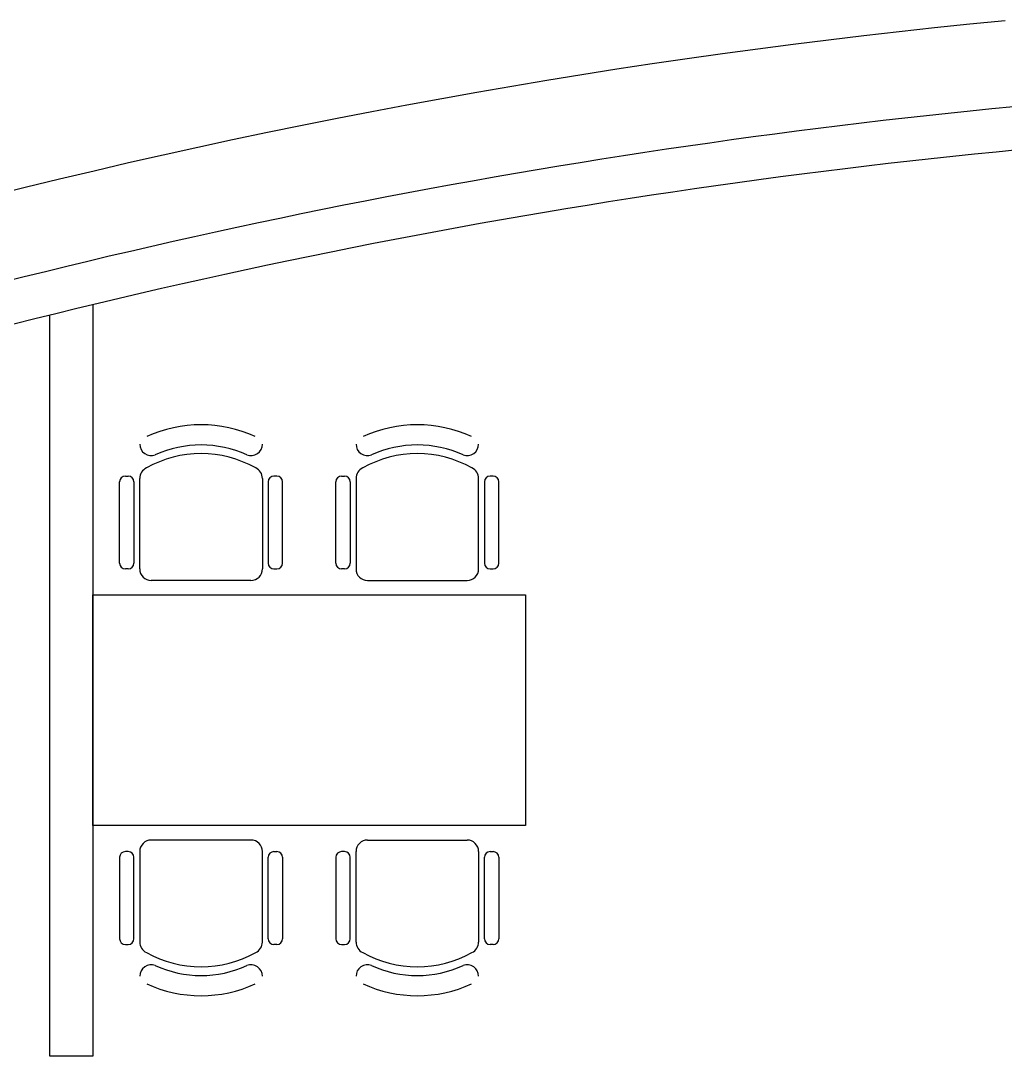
# Model space of a CAD drawing. Header units: millimetres. Extents: x -27104 to 125781, y -3376 to 46996.
# Drawn here: x 56078.9 to 56145.7, y 18992.1 to 19062.4 of the extents above; entities that cross this region are included whole.
import ezdxf

# ---------------------------------------------------------------- set-up
doc = ezdxf.new("R2010")
doc.units = ezdxf.units.MM
doc.header["$LTSCALE"] = 100
doc.header["$MEASUREMENT"] = 0
doc.layers.get('0').update_dxf_attribs({"linetype": 'CONTINUOUS'})
doc.layers.add('ELE9', color=9, linetype='CONTINUOUS')

# ---------------------------------------------------------------- blocks, each defined once
blk = doc.blocks.new('ggtyu')
at = {"layer": 'ELE9', "color": 253}
for p, q in [((55896.526, 19195.283), (55896.722, 19195.283)), ((55906.802, 19195.283), (55906.607, 19195.283)), ((55911.199, 19195.283), (55911.395, 19195.283)), ((55921.475, 19195.283), (55921.28, 19195.283)), ((55896.135, 19189.37), (55896.135, 19194.892)), ((55897.113, 19194.892), (55897.113, 19189.37)), ((55897.504, 19188.979), (55897.504, 19195.117)), ((55905.824, 19195.117), (55905.824, 19188.979)), ((55906.216, 19194.892), (55906.216, 19189.37)), ((55907.194, 19189.37), (55907.194, 19194.892)), ((55910.808, 19189.37), (55910.808, 19194.892)), ((55911.786, 19194.892), (55911.786, 19189.37)), ((55912.177, 19195.117), (55912.177, 19188.979)), ((55920.497, 19188.979), (55920.497, 19195.117)), ((55920.888, 19194.892), (55920.888, 19189.37)), ((55921.867, 19189.37), (55921.867, 19194.892)), ((55896.722, 19188.979), (55896.526, 19188.979)), ((55906.607, 19188.979), (55906.802, 19188.979)), ((55911.395, 19188.979), (55911.199, 19188.979)), ((55921.28, 19188.979), (55921.475, 19188.979)), ((55905.042, 19188.196), (55898.287, 19188.196)), ((55912.96, 19188.196), (55919.715, 19188.196)), ((55905.042, 19170.589), (55898.287, 19170.589)), ((55912.96, 19170.589), (55919.715, 19170.589)), ((55896.135, 19169.415), (55896.135, 19163.893)), ((55896.722, 19169.806), (55896.526, 19169.806)), ((55897.113, 19163.893), (55897.113, 19169.415)), ((55897.504, 19169.806), (55897.504, 19163.668)), ((55905.824, 19163.668), (55905.824, 19169.806)), ((55906.216, 19163.893), (55906.216, 19169.415)), ((55906.607, 19169.806), (55906.802, 19169.806)), ((55907.194, 19169.415), (55907.194, 19163.893)), ((55910.808, 19169.415), (55910.808, 19163.893)), ((55911.395, 19169.806), (55911.199, 19169.806)), ((55911.786, 19163.893), (55911.786, 19169.415)), ((55912.177, 19163.668), (55912.177, 19169.806)), ((55920.497, 19169.806), (55920.497, 19163.668)), ((55920.888, 19163.893), (55920.888, 19169.415)), ((55921.28, 19169.806), (55921.475, 19169.806)), ((55921.867, 19169.415), (55921.867, 19163.893)), ((55896.526, 19163.502), (55896.722, 19163.502)), ((55906.802, 19163.502), (55906.607, 19163.502)), ((55911.199, 19163.502), (55911.395, 19163.502)), ((55921.475, 19163.502), (55921.28, 19163.502))]:
    blk.add_line(p, q, dxfattribs=at)
at = {"layer": 'ELE9', "color": 253, "ltscale": 0.1}
blk.add_lwpolyline([(55957.075, 19217.408, 0.051813), (55864.86, 19198.772)], format="xyb", dxfattribs=at)
blk.add_lwpolyline([(55894.328, 19206.915), (55894.328, 19155.916), (55891.393, 19155.916), (55891.393, 19206.199)], dxfattribs=at)
at = {"layer": 'ELE9', "color": 253}
blk.add_lwpolyline([(55894.328, 19171.567), (55894.328, 19187.218), (55923.674, 19187.218), (55923.674, 19171.567), (55894.328, 19171.567)], dxfattribs=at)
at = {"layer": 'ELE9', "color": 253, "ltscale": 0.1}
for radius, end in [(463.964, 114.55111), (458.094, 107.35729)]:
    blk.add_arc((56000.646, 18764.339), radius, 95.49309, end, dxfattribs=at)
at = {"layer": 'ELE9', "color": 253}
for centre, radius, start, end in [((55901.664, 19189.965), 8.796, 65.25947, 114.74053), ((55916.337, 19189.965), 8.796, 65.25947, 114.74053), ((55898.287, 19197.444), 0.783, 180, 290.13677), ((55901.664, 19189.965), 7.426, 65.25947, 114.74053), ((55905.042, 19197.444), 0.783, 249.86323, 0), ((55912.96, 19197.444), 0.783, 180, 290.13677), ((55916.337, 19189.965), 7.426, 65.25947, 114.74053), ((55919.715, 19197.444), 0.783, 249.86323, 0), ((55901.664, 19189.286), 7.518, 60.46434, 119.53566), ((55916.337, 19189.286), 7.518, 60.46434, 119.53566), ((55896.526, 19194.892), 0.391, 90, 180), ((55896.722, 19194.892), 0.391, 0, 90), ((55898.287, 19195.117), 0.783, 114.83459, 180), ((55905.042, 19195.117), 0.783, 0, 65.16541), ((55906.607, 19194.892), 0.391, 90, 180), ((55906.802, 19194.892), 0.391, 0, 90), ((55911.199, 19194.892), 0.391, 90, 180), ((55911.395, 19194.892), 0.391, 0, 90), ((55912.96, 19195.117), 0.783, 114.83459, 180), ((55919.715, 19195.117), 0.783, 0, 65.16541), ((55921.28, 19194.892), 0.391, 90, 180), ((55921.475, 19194.892), 0.391, 0, 90), ((55896.526, 19189.37), 0.391, 180, 270), ((55896.722, 19189.37), 0.391, 270, 0), ((55898.287, 19188.979), 0.783, 180, 270), ((55905.042, 19188.979), 0.783, 270, 0), ((55906.607, 19189.37), 0.391, 180, 270), ((55906.802, 19189.37), 0.391, 270, 0), ((55911.199, 19189.37), 0.391, 180, 270), ((55911.395, 19189.37), 0.391, 270, 0), ((55912.96, 19188.979), 0.783, 180, 270), ((55919.715, 19188.979), 0.783, 270, 0), ((55921.28, 19189.37), 0.391, 180, 270), ((55921.475, 19189.37), 0.391, 270, 0), ((55898.287, 19169.806), 0.783, 90, 180), ((55905.042, 19169.806), 0.783, 0, 90), ((55912.96, 19169.806), 0.783, 90, 180), ((55919.715, 19169.806), 0.783, 0, 90), ((55896.526, 19169.415), 0.391, 90, 180), ((55896.722, 19169.415), 0.391, 0, 90), ((55906.607, 19169.415), 0.391, 90, 180), ((55906.802, 19169.415), 0.391, 0, 90), ((55911.199, 19169.415), 0.391, 90, 180), ((55911.395, 19169.415), 0.391, 0, 90), ((55921.28, 19169.415), 0.391, 90, 180), ((55921.475, 19169.415), 0.391, 0, 90), ((55896.526, 19163.893), 0.391, 180, 270), ((55896.722, 19163.893), 0.391, 270, 0), ((55898.287, 19163.668), 0.783, 180, 245.16541), ((55905.042, 19163.668), 0.783, 294.83459, 0), ((55906.607, 19163.893), 0.391, 180, 270), ((55906.802, 19163.893), 0.391, 270, 0), ((55911.199, 19163.893), 0.391, 180, 270), ((55911.395, 19163.893), 0.391, 270, 0), ((55912.96, 19163.668), 0.783, 180, 245.16541), ((55919.715, 19163.668), 0.783, 294.83459, 0), ((55921.28, 19163.893), 0.391, 180, 270), ((55921.475, 19163.893), 0.391, 270, 0), ((55901.664, 19169.499), 7.518, 240.46434, 299.53566), ((55916.337, 19169.499), 7.518, 240.46434, 299.53566), ((55898.287, 19161.341), 0.783, 69.86323, 180), ((55901.664, 19168.82), 7.426, 245.25947, 294.74053), ((55905.042, 19161.341), 0.783, 0, 110.13677), ((55912.96, 19161.341), 0.783, 69.86323, 180), ((55916.337, 19168.82), 7.426, 245.25947, 294.74053), ((55919.715, 19161.341), 0.783, 0, 110.13677), ((55901.664, 19168.82), 8.796, 245.25947, 294.74053), ((55916.337, 19168.82), 8.796, 245.25947, 294.74053)]:
    blk.add_arc(centre, radius, start, end, dxfattribs=at)

msp = doc.modelspace()

# ---------------------------------------------------------------- block references
msp.add_blockref('ggtyu', (189.458, -163.799))

doc.saveas('drawing.dxf')
